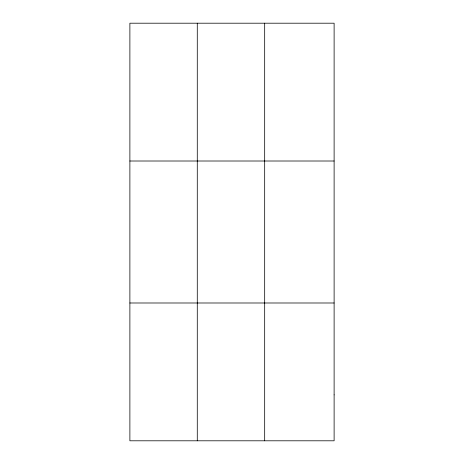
<?xml version="1.0" encoding="UTF-8"?>
<svg xmlns="http://www.w3.org/2000/svg" width="464" height="464" viewBox="0 0 464 464"><rect width="100%" height="100%" fill="white"/><g stroke="black" fill="none" stroke-linecap="round" stroke-linejoin="round"><path stroke-width="0.7" d="M197.281 440.8L197.281 23.2M264.677 440.8L264.677 23.2M129.885 161.008L334.115 161.008M129.885 302.992L334.115 302.992M334.115 394.864L334.115 440.8L129.885 440.8L129.885 23.2L334.115 23.2L334.115 394.864"/></g></svg>
